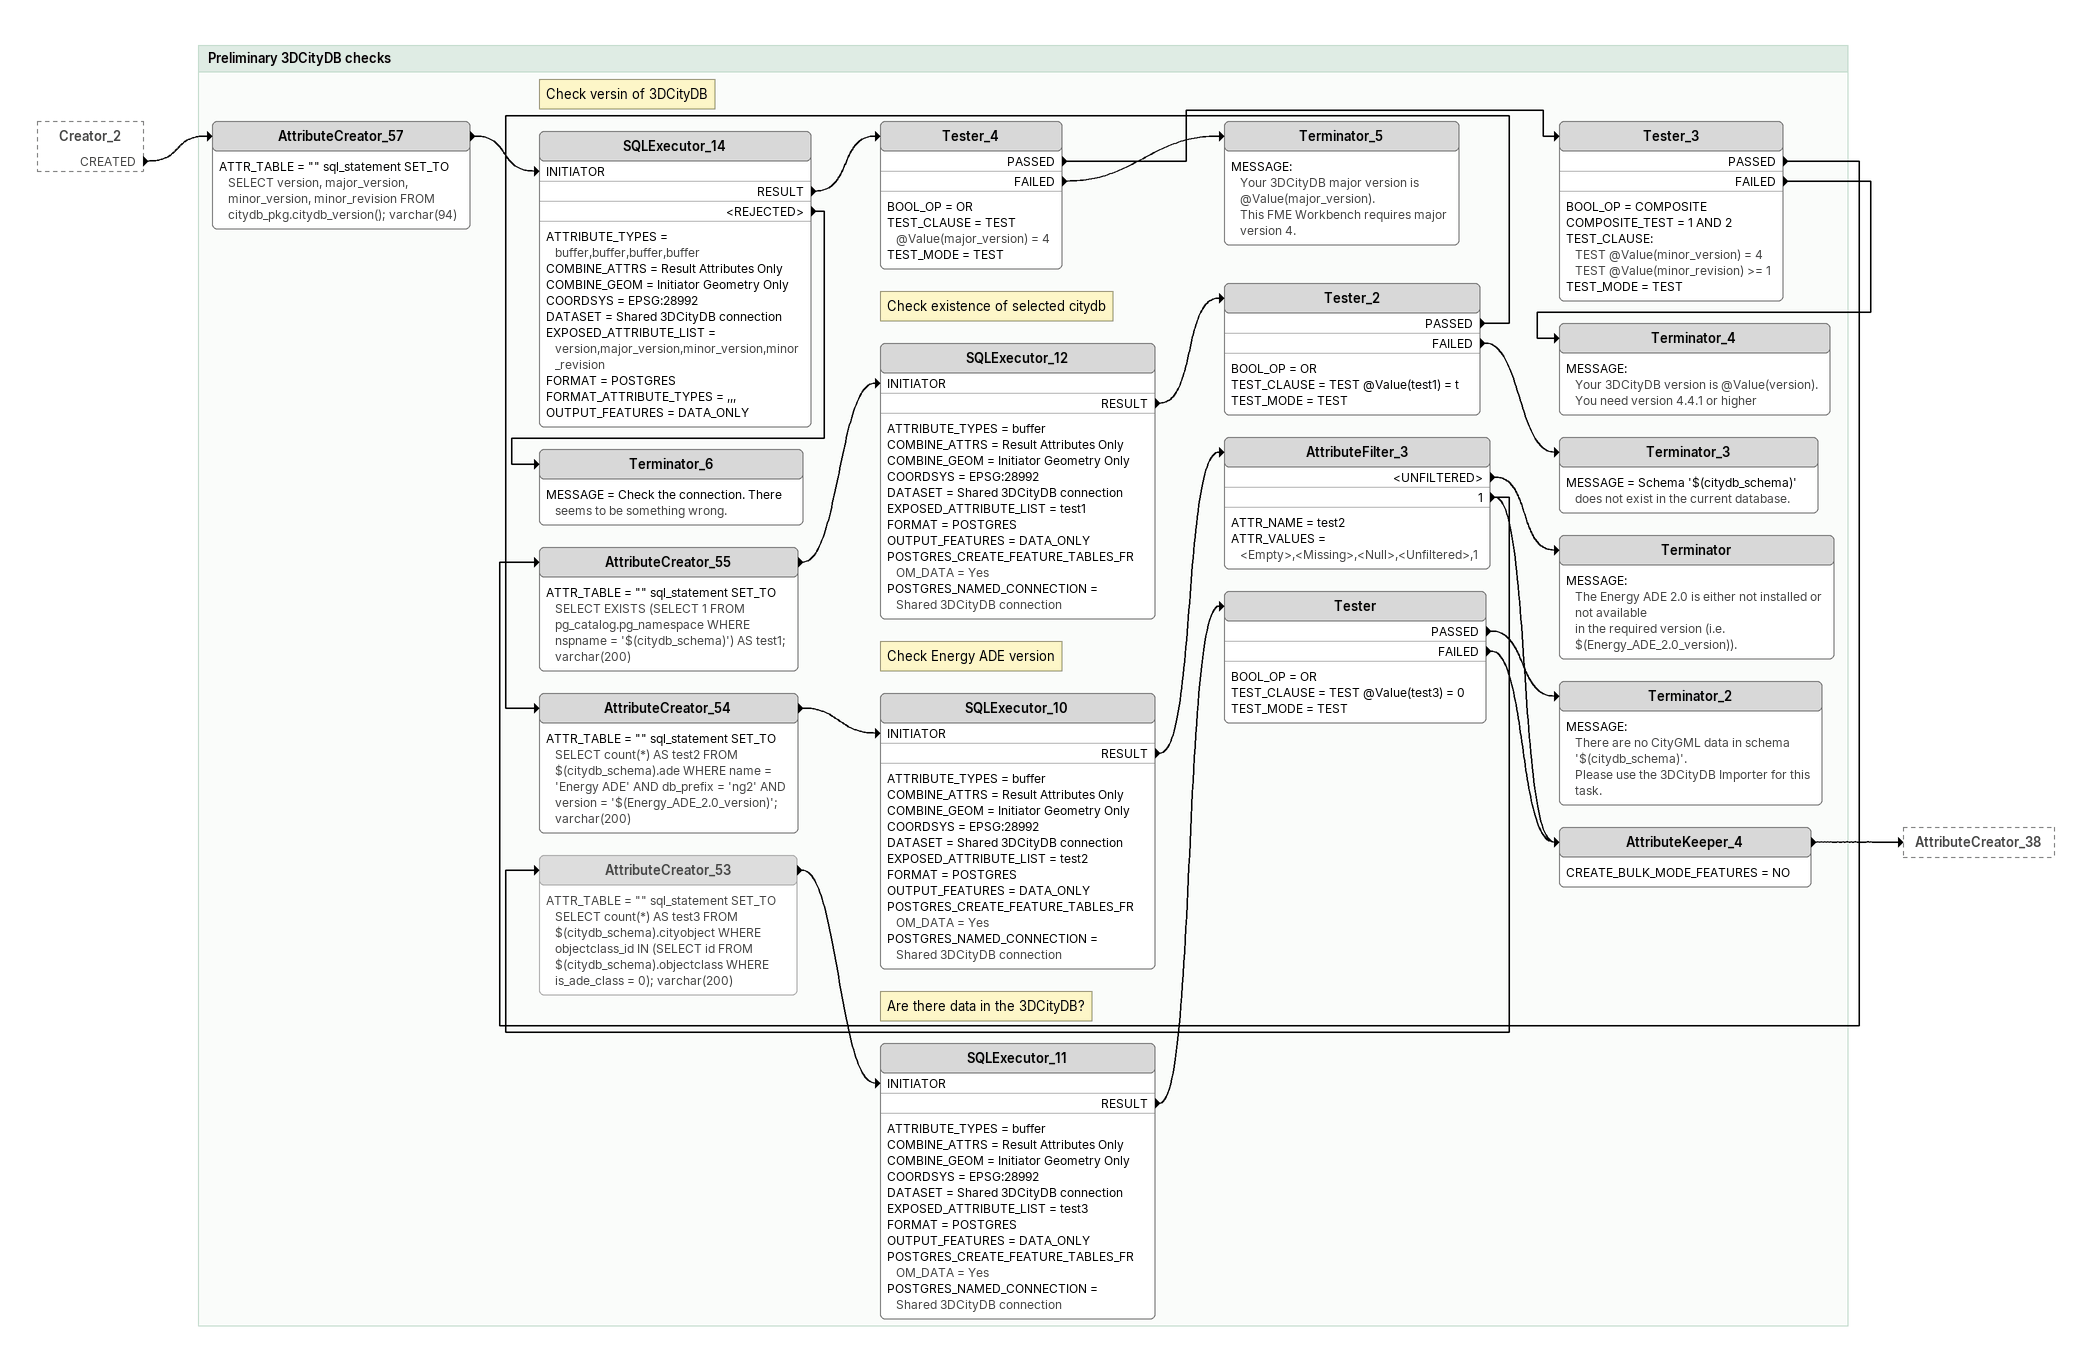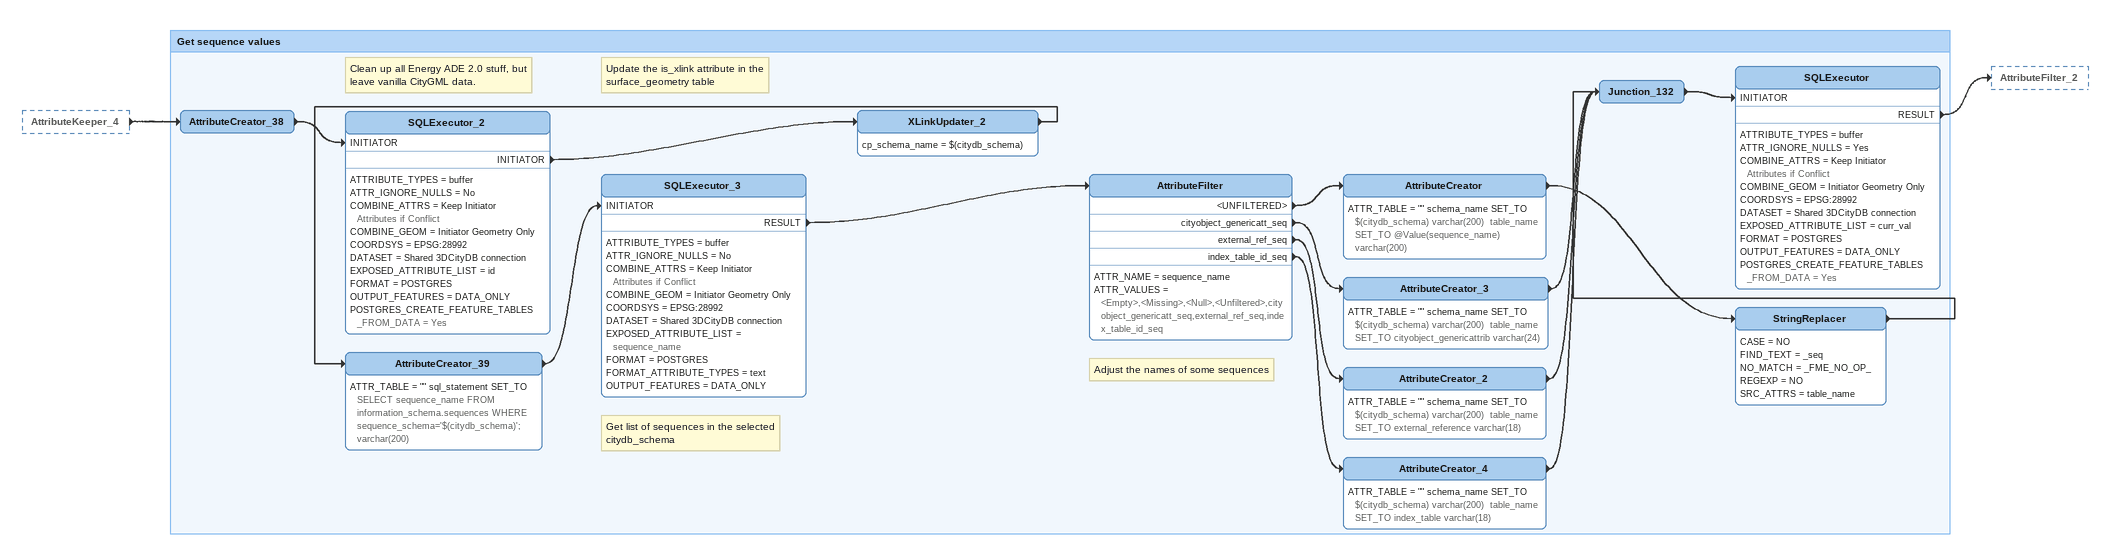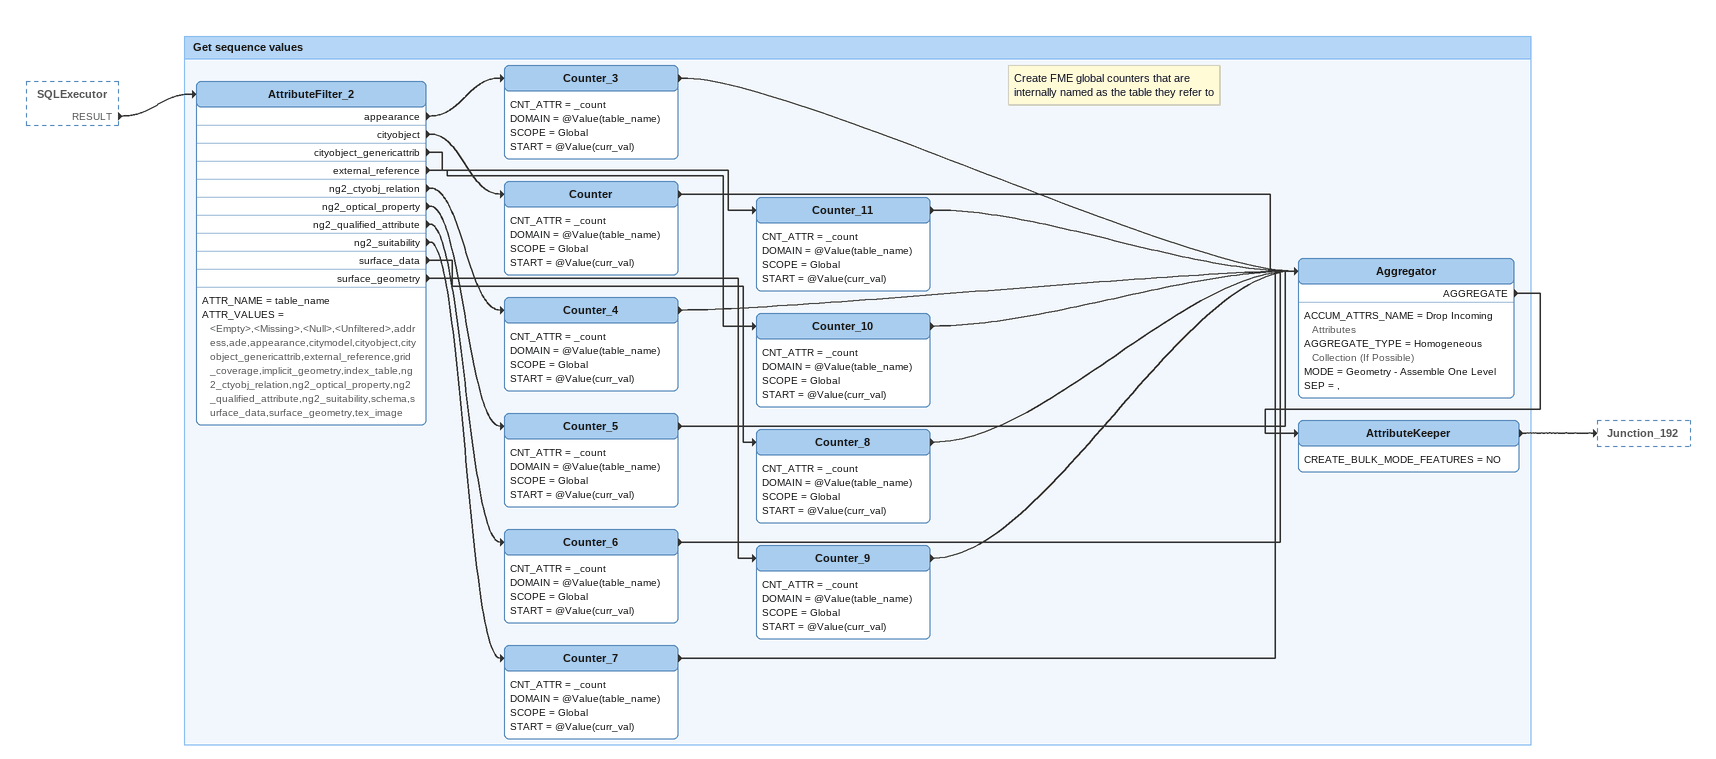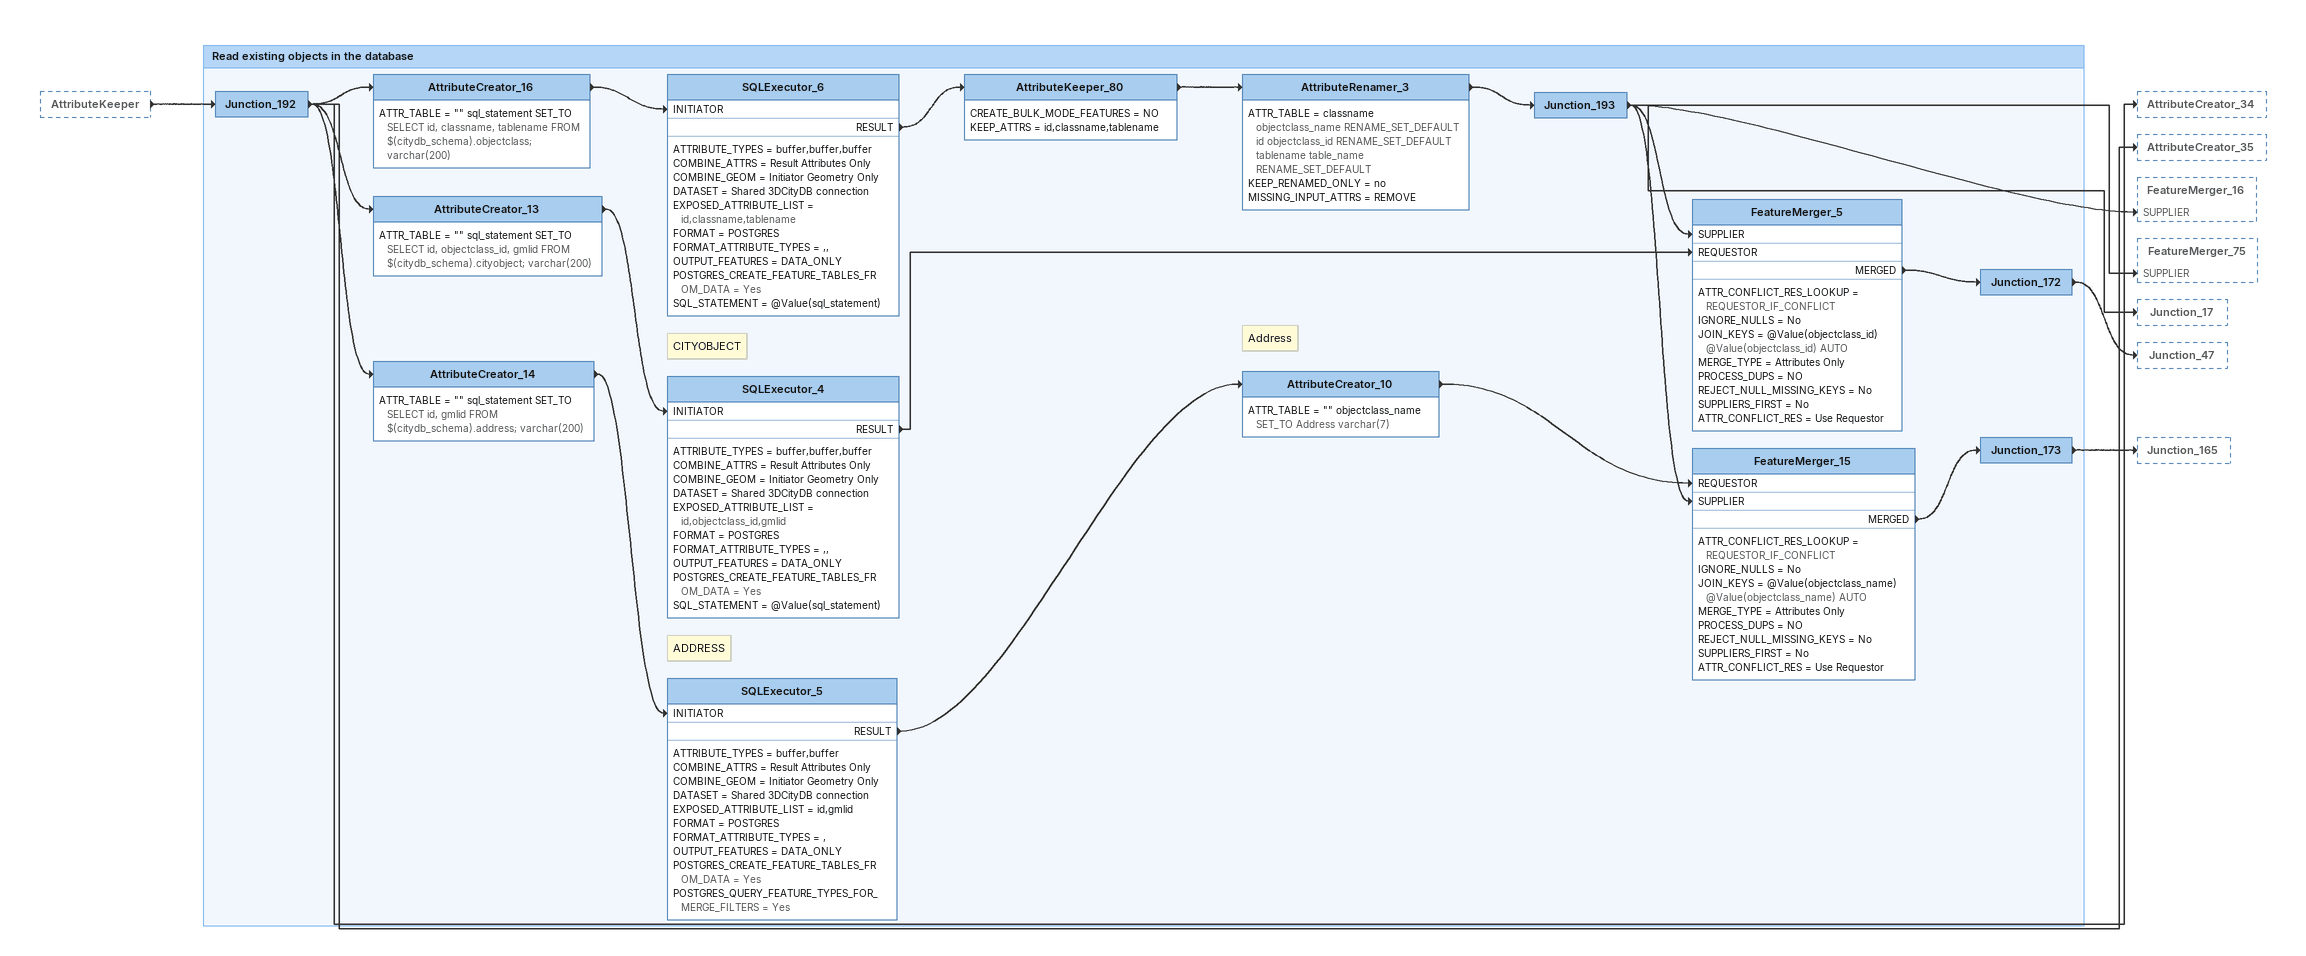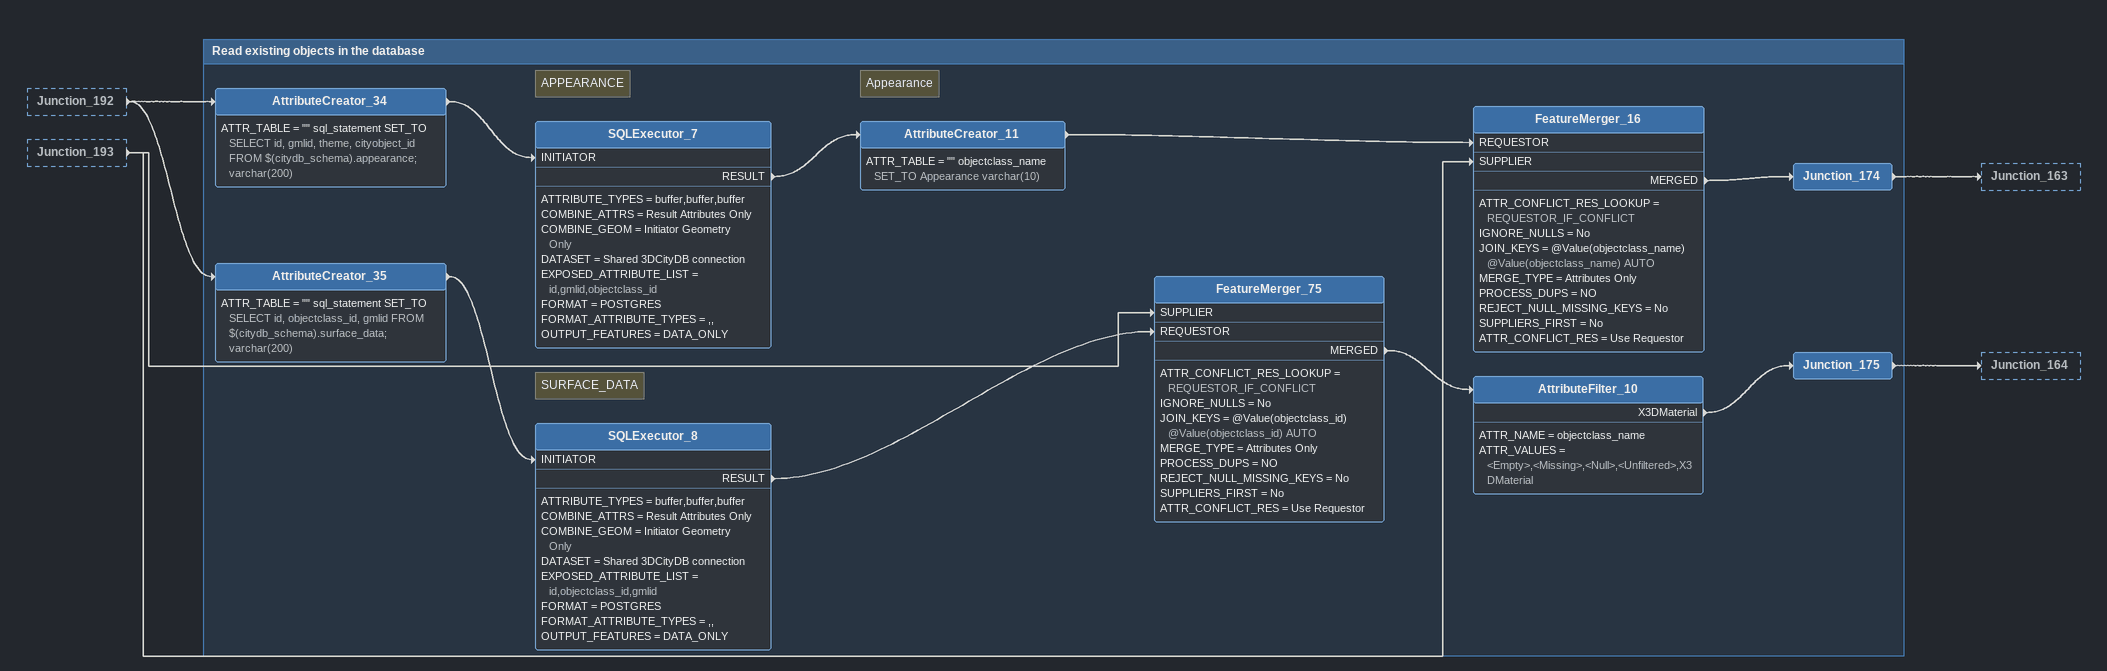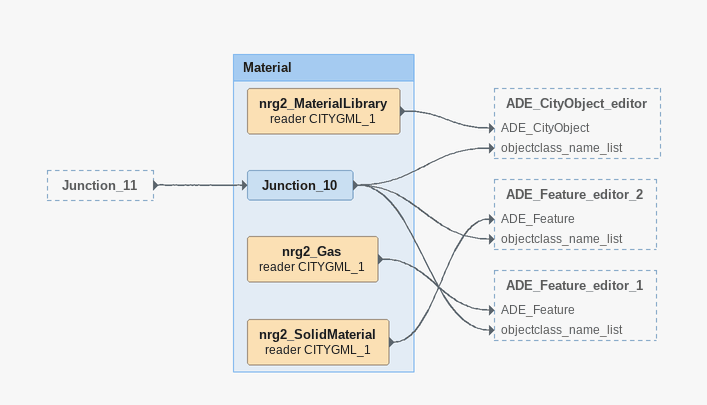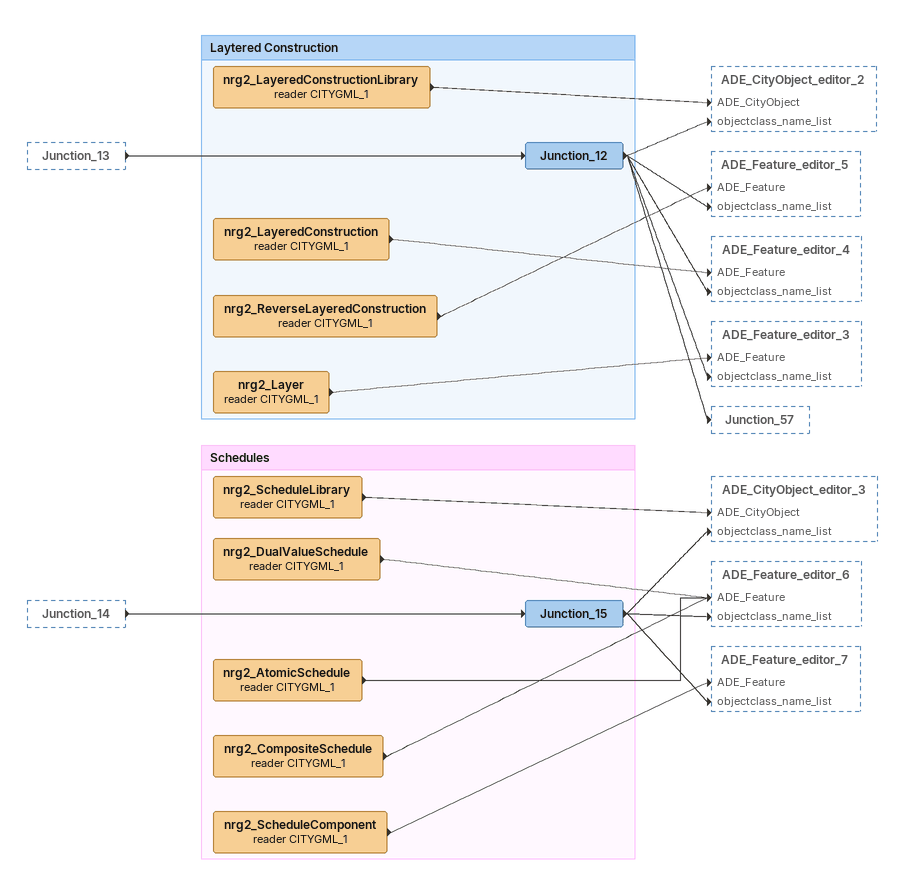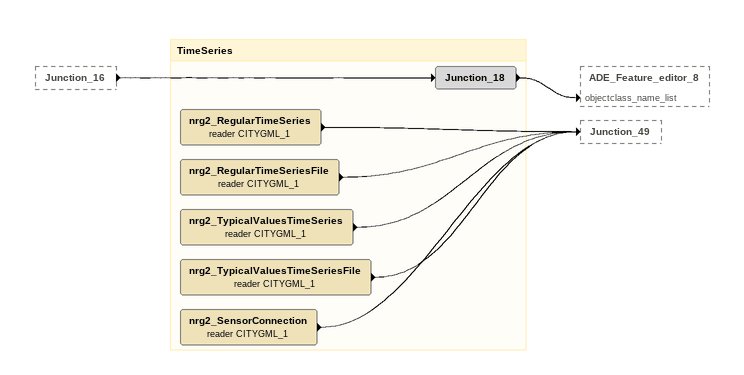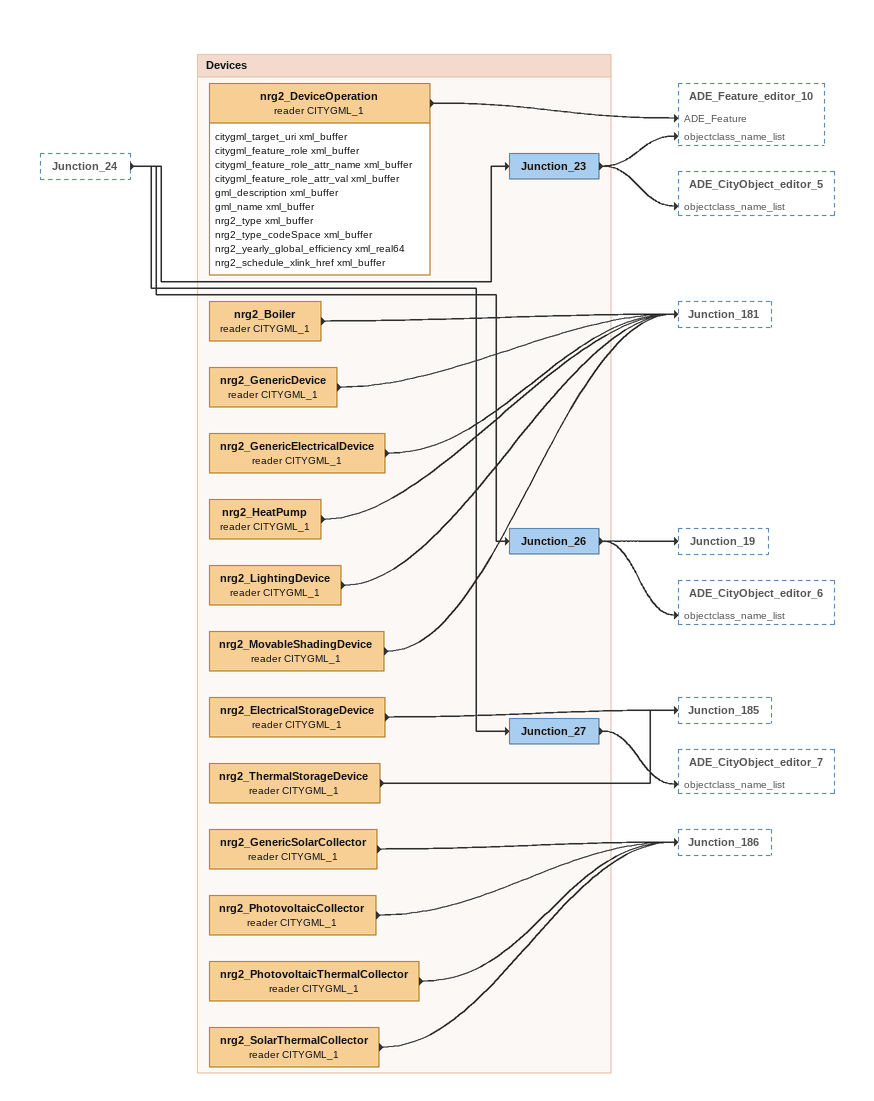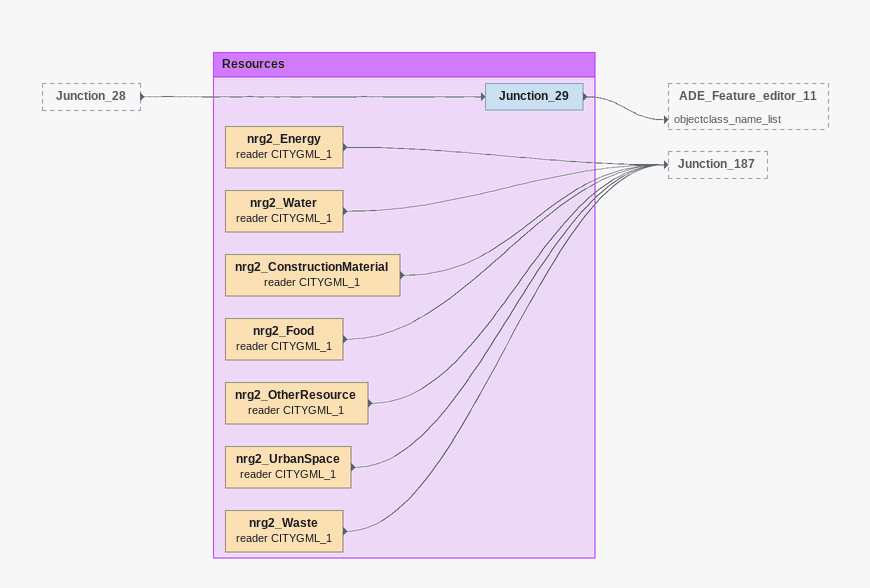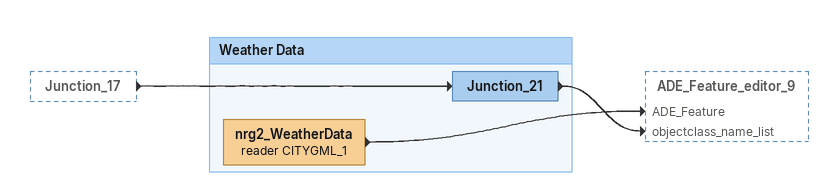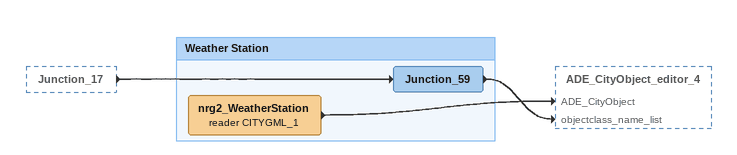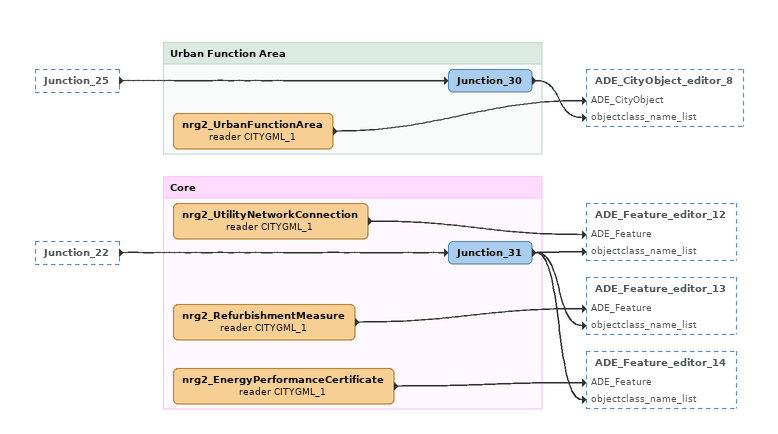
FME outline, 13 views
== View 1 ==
Creator_2 [outside]
    CREATED -> AttributeCreator_57

Bookmark: Preliminary 3DCityDB checks
AttributeCreator_57
    ATTR_TABLE = "" sql_statement SET_TO SELECT version, major_version, minor_version, minor_revision FROM citydb_pkg.citydb_version(); varchar(94)
    -> SQLExecutor_14 [INITIATOR]
Note: Check versin of 3DCityDB
SQLExecutor_14
    ATTRIBUTE_TYPES = buffer,buffer,buffer,buffer
    COMBINE_ATTRS = Result Attributes Only
    COMBINE_GEOM = Initiator Geometry Only
    COORDSYS = EPSG:28992
    DATASET = Shared 3DCityDB connection
    EXPOSED_ATTRIBUTE_LIST = version,major_version,minor_version,minor_revision
    FORMAT = POSTGRES
    FORMAT_ATTRIBUTE_TYPES = ,,,
    OUTPUT_FEATURES = DATA_ONLY
    RESULT -> Tester_4
    <REJECTED> -> Terminator_6
Tester_4
    BOOL_OP = OR
    TEST_CLAUSE = TEST @Value(major_version) = 4
    TEST_MODE = TEST
    PASSED -> Tester_3
    FAILED -> Terminator_5
Terminator_5
    MESSAGE:
      Your 3DCityDB major version is @Value(major_version).
      This FME Workbench requires major version 4.
Tester_3
    BOOL_OP = COMPOSITE
    COMPOSITE_TEST = 1 AND 2
    TEST_CLAUSE:
      TEST @Value(minor_version) = 4
      TEST @Value(minor_revision) >= 1
    TEST_MODE = TEST
    PASSED -> AttributeCreator_55
    FAILED -> Terminator_4
Terminator_4
    MESSAGE:
      Your 3DCityDB version is @Value(version).
      You need version 4.4.1 or higher
AttributeCreator_55
    ATTR_TABLE = "" sql_statement SET_TO SELECT EXISTS (SELECT 1 FROM pg_catalog.pg_namespace WHERE nspname = '$(citydb_schema)') AS test1; varchar(200)
    -> SQLExecutor_12 [INITIATOR]
Note: Check existence of selected citydb
SQLExecutor_12
    ATTRIBUTE_TYPES = buffer
    COMBINE_ATTRS = Result Attributes Only
    COMBINE_GEOM = Initiator Geometry Only
    COORDSYS = EPSG:28992
    DATASET = Shared 3DCityDB connection
    EXPOSED_ATTRIBUTE_LIST = test1
    FORMAT = POSTGRES
    OUTPUT_FEATURES = DATA_ONLY
    POSTGRES_CREATE_FEATURE_TABLES_FROM_DATA = Yes
    POSTGRES_NAMED_CONNECTION = Shared 3DCityDB connection
    RESULT -> Tester_2
Tester_2
    BOOL_OP = OR
    TEST_CLAUSE = TEST @Value(test1) = t
    TEST_MODE = TEST
    PASSED -> AttributeCreator_54
    FAILED -> Terminator_3
Terminator_3
    MESSAGE = Schema '$(citydb_schema)' does not exist in the current database.
AttributeCreator_54
    ATTR_TABLE = "" sql_statement SET_TO SELECT count(*) AS test2 FROM $(citydb_schema).ade WHERE name = 'Energy ADE' AND db_prefix = 'ng2' AND version = '$(Energy_ADE_2.0_version)'; varchar(200)
    -> SQLExecutor_10 [INITIATOR]
Note: Check Energy ADE version
SQLExecutor_10
    ATTRIBUTE_TYPES = buffer
    COMBINE_ATTRS = Result Attributes Only
    COMBINE_GEOM = Initiator Geometry Only
    COORDSYS = EPSG:28992
    DATASET = Shared 3DCityDB connection
    EXPOSED_ATTRIBUTE_LIST = test2
    FORMAT = POSTGRES
    OUTPUT_FEATURES = DATA_ONLY
    POSTGRES_CREATE_FEATURE_TABLES_FROM_DATA = Yes
    POSTGRES_NAMED_CONNECTION = Shared 3DCityDB connection
    RESULT -> AttributeFilter_3
AttributeFilter_3
    ATTR_NAME = test2
    ATTR_VALUES = <Empty>,<Missing>,<Null>,<Unfiltered>,1
    <UNFILTERED> -> Terminator
    1 -> AttributeCreator_53
    1 -> AttributeKeeper_4
Terminator
    MESSAGE:
      The Energy ADE 2.0 is either not installed or not available
      in the required version (i.e. $(Energy_ADE_2.0_version)).
AttributeCreator_53 [off]
    ATTR_TABLE = "" sql_statement SET_TO SELECT count(*) AS test3 FROM $(citydb_schema).cityobject WHERE objectclass_id IN (SELECT id FROM $(citydb_schema).objectclass WHERE is_ade_class = 0); varchar(200)
    -> SQLExecutor_11 [INITIATOR]
Note: Are there data in the 3DCityDB?
SQLExecutor_11
    ATTRIBUTE_TYPES = buffer
    COMBINE_ATTRS = Result Attributes Only
    COMBINE_GEOM = Initiator Geometry Only
    COORDSYS = EPSG:28992
    DATASET = Shared 3DCityDB connection
    EXPOSED_ATTRIBUTE_LIST = test3
    FORMAT = POSTGRES
    OUTPUT_FEATURES = DATA_ONLY
    POSTGRES_CREATE_FEATURE_TABLES_FROM_DATA = Yes
    POSTGRES_NAMED_CONNECTION = Shared 3DCityDB connection
    RESULT -> Tester
Tester
    BOOL_OP = OR
    TEST_CLAUSE = TEST @Value(test3) = 0
    TEST_MODE = TEST
    PASSED -> Terminator_2
    FAILED -> AttributeKeeper_4
Terminator_2
    MESSAGE:
      There are no CityGML data in schema '$(citydb_schema)'.
      Please use the 3DCityDB Importer for this task.
AttributeKeeper_4
    CREATE_BULK_MODE_FEATURES = NO
    -> AttributeCreator_38
Terminator_6
    MESSAGE = Check the connection. There seems to be something wrong.

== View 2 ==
AttributeKeeper_4 [outside]
    -> AttributeCreator_38

Bookmark: Get sequence values
AttributeCreator_38
    -> SQLExecutor_2 [INITIATOR]
Note: Clean up all Energy ADE 2.0 stuff, but leave vanilla CityGML data.
SQLExecutor_2
    ATTRIBUTE_TYPES = buffer
    ATTR_IGNORE_NULLS = No
    COMBINE_ATTRS = Keep Initiator Attributes if Conflict
    COMBINE_GEOM = Initiator Geometry Only
    COORDSYS = EPSG:28992
    DATASET = Shared 3DCityDB connection
    EXPOSED_ATTRIBUTE_LIST = id
    FORMAT = POSTGRES
    OUTPUT_FEATURES = DATA_ONLY
    POSTGRES_CREATE_FEATURE_TABLES_FROM_DATA = Yes
    INITIATOR -> XLinkUpdater_2
Note: Update the is_xlink attribute in the surface_geometry table
XLinkUpdater_2
    cp_schema_name = $(citydb_schema)
    -> AttributeCreator_39
AttributeCreator_39
    ATTR_TABLE = "" sql_statement SET_TO SELECT sequence_name FROM information_schema.sequences WHERE sequence_schema='$(citydb_schema)'; varchar(200)
    -> SQLExecutor_3 [INITIATOR]
Note: Get list of sequences in the selected citydb_schema
SQLExecutor_3
    ATTRIBUTE_TYPES = buffer
    ATTR_IGNORE_NULLS = No
    COMBINE_ATTRS = Keep Initiator Attributes if Conflict
    COMBINE_GEOM = Initiator Geometry Only
    COORDSYS = EPSG:28992
    DATASET = Shared 3DCityDB connection
    EXPOSED_ATTRIBUTE_LIST = sequence_name
    FORMAT = POSTGRES
    FORMAT_ATTRIBUTE_TYPES = text
    OUTPUT_FEATURES = DATA_ONLY
    RESULT -> AttributeFilter
Note: Adjust the names of some sequences
AttributeFilter
    ATTR_NAME = sequence_name
    ATTR_VALUES = <Empty>,<Missing>,<Null>,<Unfiltered>,cityobject_genericatt_seq,external_ref_seq,index_table_id_seq
    <UNFILTERED> -> AttributeCreator
    cityobject_genericatt_seq -> AttributeCreator_3
    external_ref_seq -> AttributeCreator_2
    index_table_id_seq -> AttributeCreator_4
AttributeCreator
    ATTR_TABLE = "" schema_name SET_TO $(citydb_schema) varchar(200)  table_name SET_TO @Value(sequence_name) varchar(200)
    -> StringReplacer
StringReplacer
    CASE = NO
    FIND_TEXT = _seq
    NO_MATCH = _FME_NO_OP_
    REGEXP = NO
    SRC_ATTRS = table_name
    -> Junction_132
AttributeCreator_3
    ATTR_TABLE = "" schema_name SET_TO $(citydb_schema) varchar(200)  table_name SET_TO cityobject_genericattrib varchar(24)
    -> Junction_132
AttributeCreator_2
    ATTR_TABLE = "" schema_name SET_TO $(citydb_schema) varchar(200)  table_name SET_TO external_reference varchar(18)
    -> Junction_132
AttributeCreator_4
    ATTR_TABLE = "" schema_name SET_TO $(citydb_schema) varchar(200)  table_name SET_TO index_table varchar(18)
    -> Junction_132
Junction_132
    -> SQLExecutor [INITIATOR]
SQLExecutor
    ATTRIBUTE_TYPES = buffer
    ATTR_IGNORE_NULLS = Yes
    COMBINE_ATTRS = Keep Initiator Attributes if Conflict
    COMBINE_GEOM = Initiator Geometry Only
    COORDSYS = EPSG:28992
    DATASET = Shared 3DCityDB connection
    EXPOSED_ATTRIBUTE_LIST = curr_val
    FORMAT = POSTGRES
    OUTPUT_FEATURES = DATA_ONLY
    POSTGRES_CREATE_FEATURE_TABLES_FROM_DATA = Yes
    RESULT -> AttributeFilter_2

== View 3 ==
SQLExecutor [outside]
    RESULT -> AttributeFilter_2

Bookmark: Get sequence values
AttributeFilter_2
    ATTR_NAME = table_name
    ATTR_VALUES = <Empty>,<Missing>,<Null>,<Unfiltered>,address,ade,appearance,citymodel,cityobject,cityobject_genericattrib,external_reference,grid_coverage,implicit_geometry,index_table,ng2_ctyobj_relation,ng2_optical_property,ng2_qualified_attribute,ng2_suitability,schema,surface_data,surface_geometry,tex_image
    appearance -> Counter_3
    cityobject -> Counter
    cityobject_genericattrib -> Counter_11
    external_reference -> Counter_10
    ng2_ctyobj_relation -> Counter_4
    ng2_optical_property -> Counter_5
    ng2_qualified_attribute -> Counter_6
    ng2_suitability -> Counter_7
    surface_data -> Counter_8
    surface_geometry -> Counter_9
Note: Create FME global counters that are internally named as the table they refer to
Counter_3
    CNT_ATTR = _count
    DOMAIN = @Value(table_name)
    SCOPE = Global
    START = @Value(curr_val)
    -> Aggregator
Counter
    CNT_ATTR = _count
    DOMAIN = @Value(table_name)
    SCOPE = Global
    START = @Value(curr_val)
    -> Aggregator
Counter_11
    CNT_ATTR = _count
    DOMAIN = @Value(table_name)
    SCOPE = Global
    START = @Value(curr_val)
    -> Aggregator
Counter_4
    CNT_ATTR = _count
    DOMAIN = @Value(table_name)
    SCOPE = Global
    START = @Value(curr_val)
    -> Aggregator
Counter_10
    CNT_ATTR = _count
    DOMAIN = @Value(table_name)
    SCOPE = Global
    START = @Value(curr_val)
    -> Aggregator
Counter_5
    CNT_ATTR = _count
    DOMAIN = @Value(table_name)
    SCOPE = Global
    START = @Value(curr_val)
    -> Aggregator
Counter_8
    CNT_ATTR = _count
    DOMAIN = @Value(table_name)
    SCOPE = Global
    START = @Value(curr_val)
    -> Aggregator
Counter_6
    CNT_ATTR = _count
    DOMAIN = @Value(table_name)
    SCOPE = Global
    START = @Value(curr_val)
    -> Aggregator
Counter_9
    CNT_ATTR = _count
    DOMAIN = @Value(table_name)
    SCOPE = Global
    START = @Value(curr_val)
    -> Aggregator
Counter_7
    CNT_ATTR = _count
    DOMAIN = @Value(table_name)
    SCOPE = Global
    START = @Value(curr_val)
    -> Aggregator
Aggregator
    ACCUM_ATTRS_NAME = Drop Incoming Attributes
    AGGREGATE_TYPE = Homogeneous Collection (If Possible)
    MODE = Geometry - Assemble One Level
    SEP = ,
    AGGREGATE -> AttributeKeeper
AttributeKeeper
    CREATE_BULK_MODE_FEATURES = NO
    -> Junction_192

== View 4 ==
AttributeKeeper [outside]
    -> Junction_192

Bookmark: Read existing objects in the database
Junction_192
    -> AttributeCreator_13
    -> AttributeCreator_16
    -> AttributeCreator_14
    -> AttributeCreator_34
    -> AttributeCreator_35
AttributeCreator_16
    ATTR_TABLE = "" sql_statement SET_TO SELECT id, classname, tablename FROM $(citydb_schema).objectclass; varchar(200)
    -> SQLExecutor_6 [INITIATOR]
SQLExecutor_6
    ATTRIBUTE_TYPES = buffer,buffer,buffer
    COMBINE_ATTRS = Result Attributes Only
    COMBINE_GEOM = Initiator Geometry Only
    DATASET = Shared 3DCityDB connection
    EXPOSED_ATTRIBUTE_LIST = id,classname,tablename
    FORMAT = POSTGRES
    FORMAT_ATTRIBUTE_TYPES = ,,
    OUTPUT_FEATURES = DATA_ONLY
    POSTGRES_CREATE_FEATURE_TABLES_FROM_DATA = Yes
    SQL_STATEMENT = @Value(sql_statement)
    RESULT -> AttributeKeeper_80
AttributeKeeper_80
    CREATE_BULK_MODE_FEATURES = NO
    KEEP_ATTRS = id,classname,tablename
    -> AttributeRenamer_3
AttributeRenamer_3
    ATTR_TABLE = classname objectclass_name RENAME_SET_DEFAULT  id objectclass_id RENAME_SET_DEFAULT  tablename table_name RENAME_SET_DEFAULT
    KEEP_RENAMED_ONLY = no
    MISSING_INPUT_ATTRS = REMOVE
    -> Junction_193
Junction_193
    -> FeatureMerger_5 [SUPPLIER]
    -> FeatureMerger_15 [SUPPLIER]
    -> FeatureMerger_16 [SUPPLIER]
    -> FeatureMerger_75 [SUPPLIER]
    -> Junction_17
AttributeCreator_13
    ATTR_TABLE = "" sql_statement SET_TO SELECT id, objectclass_id, gmlid FROM $(citydb_schema).cityobject; varchar(200)
    -> SQLExecutor_4 [INITIATOR]
Note: CITYOBJECT
SQLExecutor_4
    ATTRIBUTE_TYPES = buffer,buffer,buffer
    COMBINE_ATTRS = Result Attributes Only
    COMBINE_GEOM = Initiator Geometry Only
    DATASET = Shared 3DCityDB connection
    EXPOSED_ATTRIBUTE_LIST = id,objectclass_id,gmlid
    FORMAT = POSTGRES
    FORMAT_ATTRIBUTE_TYPES = ,,
    OUTPUT_FEATURES = DATA_ONLY
    POSTGRES_CREATE_FEATURE_TABLES_FROM_DATA = Yes
    SQL_STATEMENT = @Value(sql_statement)
    RESULT -> FeatureMerger_5 [REQUESTOR]
FeatureMerger_5
    ATTR_CONFLICT_RES_LOOKUP = REQUESTOR_IF_CONFLICT
    IGNORE_NULLS = No
    JOIN_KEYS = @Value(objectclass_id) @Value(objectclass_id) AUTO
    MERGE_TYPE = Attributes Only
    PROCESS_DUPS = NO
    REJECT_NULL_MISSING_KEYS = No
    SUPPLIERS_FIRST = No
    ATTR_CONFLICT_RES = Use Requestor
    MERGED -> Junction_172
Junction_172
    -> Junction_47
AttributeCreator_14
    ATTR_TABLE = "" sql_statement SET_TO SELECT id, gmlid FROM $(citydb_schema).address; varchar(200)
    -> SQLExecutor_5 [INITIATOR]
Note: ADDRESS
SQLExecutor_5
    ATTRIBUTE_TYPES = buffer,buffer
    COMBINE_ATTRS = Result Attributes Only
    COMBINE_GEOM = Initiator Geometry Only
    DATASET = Shared 3DCityDB connection
    EXPOSED_ATTRIBUTE_LIST = id,gmlid
    FORMAT = POSTGRES
    FORMAT_ATTRIBUTE_TYPES = ,
    OUTPUT_FEATURES = DATA_ONLY
    POSTGRES_CREATE_FEATURE_TABLES_FROM_DATA = Yes
    POSTGRES_QUERY_FEATURE_TYPES_FOR_MERGE_FILTERS = Yes
    RESULT -> AttributeCreator_10
Note: Address
AttributeCreator_10
    ATTR_TABLE = "" objectclass_name SET_TO Address varchar(7)
    -> FeatureMerger_15 [REQUESTOR]
FeatureMerger_15
    ATTR_CONFLICT_RES_LOOKUP = REQUESTOR_IF_CONFLICT
    IGNORE_NULLS = No
    JOIN_KEYS = @Value(objectclass_name) @Value(objectclass_name) AUTO
    MERGE_TYPE = Attributes Only
    PROCESS_DUPS = NO
    REJECT_NULL_MISSING_KEYS = No
    SUPPLIERS_FIRST = No
    ATTR_CONFLICT_RES = Use Requestor
    MERGED -> Junction_173
Junction_173
    -> Junction_165

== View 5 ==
Junction_192 [outside]
    -> AttributeCreator_34
    -> AttributeCreator_35
Junction_193 [outside]
    -> FeatureMerger_16 [SUPPLIER]
    -> FeatureMerger_75 [SUPPLIER]

Bookmark: Read existing objects in the database
AttributeCreator_34
    ATTR_TABLE = "" sql_statement SET_TO SELECT id, gmlid, theme, cityobject_id FROM $(citydb_schema).appearance; varchar(200)
    -> SQLExecutor_7 [INITIATOR]
Note: APPEARANCE
SQLExecutor_7
    ATTRIBUTE_TYPES = buffer,buffer,buffer
    COMBINE_ATTRS = Result Attributes Only
    COMBINE_GEOM = Initiator Geometry Only
    DATASET = Shared 3DCityDB connection
    EXPOSED_ATTRIBUTE_LIST = id,gmlid,objectclass_id
    FORMAT = POSTGRES
    FORMAT_ATTRIBUTE_TYPES = ,,
    OUTPUT_FEATURES = DATA_ONLY
    RESULT -> AttributeCreator_11
Note: Appearance
AttributeCreator_11
    ATTR_TABLE = "" objectclass_name SET_TO Appearance varchar(10)
    -> FeatureMerger_16 [REQUESTOR]
FeatureMerger_16
    ATTR_CONFLICT_RES_LOOKUP = REQUESTOR_IF_CONFLICT
    IGNORE_NULLS = No
    JOIN_KEYS = @Value(objectclass_name) @Value(objectclass_name) AUTO
    MERGE_TYPE = Attributes Only
    PROCESS_DUPS = NO
    REJECT_NULL_MISSING_KEYS = No
    SUPPLIERS_FIRST = No
    ATTR_CONFLICT_RES = Use Requestor
    MERGED -> Junction_174
Junction_174
    -> Junction_163
AttributeCreator_35
    ATTR_TABLE = "" sql_statement SET_TO SELECT id, objectclass_id, gmlid FROM $(citydb_schema).surface_data; varchar(200)
    -> SQLExecutor_8 [INITIATOR]
Note: SURFACE_DATA
SQLExecutor_8
    ATTRIBUTE_TYPES = buffer,buffer,buffer
    COMBINE_ATTRS = Result Attributes Only
    COMBINE_GEOM = Initiator Geometry Only
    DATASET = Shared 3DCityDB connection
    EXPOSED_ATTRIBUTE_LIST = id,objectclass_id,gmlid
    FORMAT = POSTGRES
    FORMAT_ATTRIBUTE_TYPES = ,,
    OUTPUT_FEATURES = DATA_ONLY
    RESULT -> FeatureMerger_75 [REQUESTOR]
FeatureMerger_75
    ATTR_CONFLICT_RES_LOOKUP = REQUESTOR_IF_CONFLICT
    IGNORE_NULLS = No
    JOIN_KEYS = @Value(objectclass_id) @Value(objectclass_id) AUTO
    MERGE_TYPE = Attributes Only
    PROCESS_DUPS = NO
    REJECT_NULL_MISSING_KEYS = No
    SUPPLIERS_FIRST = No
    ATTR_CONFLICT_RES = Use Requestor
    MERGED -> AttributeFilter_10
AttributeFilter_10
    ATTR_NAME = objectclass_name
    ATTR_VALUES = <Empty>,<Missing>,<Null>,<Unfiltered>,X3DMaterial
    X3DMaterial -> Junction_175
Junction_175
    -> Junction_164

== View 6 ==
Junction_11 [outside]
    -> Junction_10

Bookmark: Material
Junction_10
    -> ADE_Feature_editor_1 [objectclass_name_list]
    -> ADE_CityObject_editor [objectclass_name_list]
    -> ADE_Feature_editor_2 [objectclass_name_list]
nrg2_MaterialLibrary (reader CITYGML_1)
    -> ADE_CityObject_editor [ADE_CityObject]
nrg2_Gas (reader CITYGML_1)
    -> ADE_Feature_editor_1 [ADE_Feature]
nrg2_SolidMaterial (reader CITYGML_1)
    -> ADE_Feature_editor_2 [ADE_Feature]

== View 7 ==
Junction_13 [outside]
    -> Junction_12
Junction_14 [outside]
    -> Junction_15

Bookmark: Laytered Construction
Junction_12
    -> ADE_Feature_editor_5 [objectclass_name_list]
    -> ADE_Feature_editor_3 [objectclass_name_list]
    -> Junction_57
    -> ADE_CityObject_editor_2 [objectclass_name_list]
    -> ADE_Feature_editor_4 [objectclass_name_list]
nrg2_LayeredConstructionLibrary (reader CITYGML_1)
    -> ADE_CityObject_editor_2 [ADE_CityObject]
nrg2_LayeredConstruction (reader CITYGML_1)
    -> ADE_Feature_editor_4 [ADE_Feature]
nrg2_ReverseLayeredConstruction (reader CITYGML_1)
    -> ADE_Feature_editor_5 [ADE_Feature]
nrg2_Layer (reader CITYGML_1)
    -> ADE_Feature_editor_3 [ADE_Feature]

Bookmark: Schedules
Junction_15
    -> ADE_Feature_editor_7 [objectclass_name_list]
    -> ADE_CityObject_editor_3 [objectclass_name_list]
    -> ADE_Feature_editor_6 [objectclass_name_list]
nrg2_ScheduleComponent (reader CITYGML_1)
    -> ADE_Feature_editor_7 [ADE_Feature]
nrg2_ScheduleLibrary (reader CITYGML_1)
    -> ADE_CityObject_editor_3 [ADE_CityObject]
nrg2_DualValueSchedule (reader CITYGML_1)
    -> ADE_Feature_editor_6 [ADE_Feature]
nrg2_AtomicSchedule (reader CITYGML_1)
    -> ADE_Feature_editor_6 [ADE_Feature]
nrg2_CompositeSchedule (reader CITYGML_1)
    -> ADE_Feature_editor_6 [ADE_Feature]

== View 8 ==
Junction_16 [outside]
    -> Junction_18

Bookmark: TimeSeries
Junction_18
    -> ADE_Feature_editor_8 [objectclass_name_list]
nrg2_RegularTimeSeries (reader CITYGML_1)
    -> Junction_49
nrg2_RegularTimeSeriesFile (reader CITYGML_1)
    -> Junction_49
nrg2_TypicalValuesTimeSeries (reader CITYGML_1)
    -> Junction_49
nrg2_TypicalValuesTimeSeriesFile (reader CITYGML_1)
    -> Junction_49
nrg2_SensorConnection (reader CITYGML_1)
    -> Junction_49

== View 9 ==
Junction_24 [outside]
    -> Junction_27
    -> Junction_26
    -> Junction_23

Bookmark: Devices
Junction_23
    -> ADE_Feature_editor_10 [objectclass_name_list]
    -> ADE_CityObject_editor_5 [objectclass_name_list]
Junction_26
    -> Junction_19
    -> ADE_CityObject_editor_6 [objectclass_name_list]
Junction_27
    -> ADE_CityObject_editor_7 [objectclass_name_list]
nrg2_DeviceOperation (reader CITYGML_1)
    attributes: citygml_target_uri xml_buffer, citygml_feature_role xml_buffer, citygml_feature_role_attr_name xml_buffer, citygml_feature_role_attr_val xml_buffer, gml_description xml_buffer, gml_name xml_buffer, nrg2_type xml_buffer, nrg2_type_codeSpace xml_buffer, nrg2_yearly_global_efficiency xml_real64, nrg2_schedule_xlink_href xml_buffer
    -> ADE_Feature_editor_10 [ADE_Feature]
nrg2_Boiler (reader CITYGML_1)
    -> Junction_181
nrg2_GenericDevice (reader CITYGML_1)
    -> Junction_181
nrg2_GenericElectricalDevice (reader CITYGML_1)
    -> Junction_181
nrg2_HeatPump (reader CITYGML_1)
    -> Junction_181
nrg2_LightingDevice (reader CITYGML_1)
    -> Junction_181
nrg2_MovableShadingDevice (reader CITYGML_1)
    -> Junction_181
nrg2_ElectricalStorageDevice (reader CITYGML_1)
    -> Junction_185
nrg2_ThermalStorageDevice (reader CITYGML_1)
    -> Junction_185
nrg2_GenericSolarCollector (reader CITYGML_1)
    -> Junction_186
nrg2_PhotovoltaicCollector (reader CITYGML_1)
    -> Junction_186
nrg2_PhotovoltaicThermalCollector (reader CITYGML_1)
    -> Junction_186
nrg2_SolarThermalCollector (reader CITYGML_1)
    -> Junction_186

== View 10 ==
Junction_28 [outside]
    -> Junction_29

Bookmark: Resources
Junction_29
    -> ADE_Feature_editor_11 [objectclass_name_list]
nrg2_Energy (reader CITYGML_1)
    -> Junction_187
nrg2_Water (reader CITYGML_1)
    -> Junction_187
nrg2_ConstructionMaterial (reader CITYGML_1)
    -> Junction_187
nrg2_Food (reader CITYGML_1)
    -> Junction_187
nrg2_OtherResource (reader CITYGML_1)
    -> Junction_187
nrg2_UrbanSpace (reader CITYGML_1)
    -> Junction_187
nrg2_Waste (reader CITYGML_1)
    -> Junction_187

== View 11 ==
Junction_17 [outside]
    -> Junction_21

Bookmark: Weather Data
Junction_21
    -> ADE_Feature_editor_9 [objectclass_name_list]
nrg2_WeatherData (reader CITYGML_1)
    -> ADE_Feature_editor_9 [ADE_Feature]

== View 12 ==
Junction_17 [outside]
    -> Junction_59

Bookmark: Weather Station
Junction_59
    -> ADE_CityObject_editor_4 [objectclass_name_list]
nrg2_WeatherStation (reader CITYGML_1)
    -> ADE_CityObject_editor_4 [ADE_CityObject]

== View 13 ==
Junction_25 [outside]
    -> Junction_30
Junction_22 [outside]
    -> Junction_31

Bookmark: Urban Function Area
Junction_30
    -> ADE_CityObject_editor_8 [objectclass_name_list]
nrg2_UrbanFunctionArea (reader CITYGML_1)
    -> ADE_CityObject_editor_8 [ADE_CityObject]

Bookmark: Core
Junction_31
    -> ADE_Feature_editor_14 [objectclass_name_list]
    -> ADE_Feature_editor_13 [objectclass_name_list]
    -> ADE_Feature_editor_12 [objectclass_name_list]
nrg2_UtilityNetworkConnection (reader CITYGML_1)
    -> ADE_Feature_editor_12 [ADE_Feature]
nrg2_RefurbishmentMeasure (reader CITYGML_1)
    -> ADE_Feature_editor_13 [ADE_Feature]
nrg2_EnergyPerformanceCertificate (reader CITYGML_1)
    -> ADE_Feature_editor_14 [ADE_Feature]
